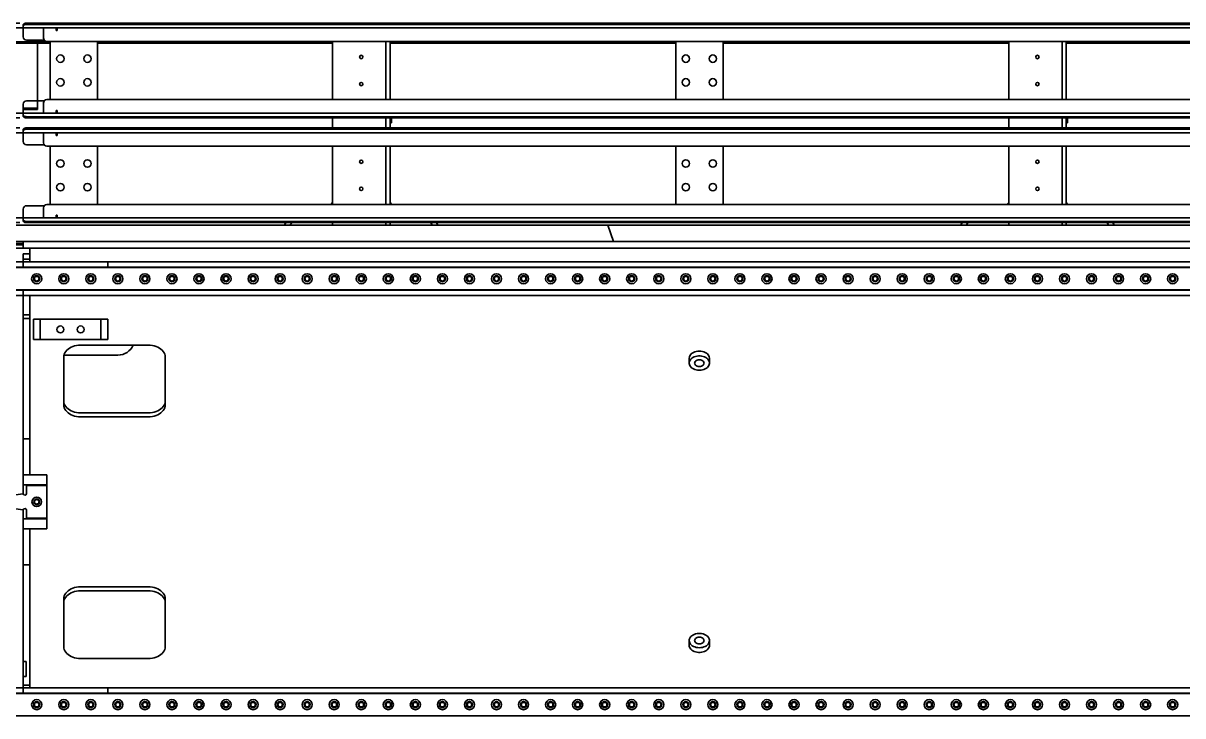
# Model space of a CAD drawing. Header units: inches. Extents: x 16559 to 58559, y 6500 to 36200.
# Drawn here: x 32845 to 34560, y 23178 to 24202 of the extents above; entities that cross this region are included whole.
import ezdxf

# ---------------------------------------------------------------- set-up
doc = ezdxf.new("R2010")
doc.units = ezdxf.units.IN
doc.header["$LTSCALE"] = 300
doc.layers.add('GUIDE', color=4, linetype='Continuous', lineweight=35)

# ---------------------------------------------------------------- blocks, each defined once
blk = doc.blocks.new('A$C8cf30650')
at = {"layer": 'GUIDE'}
for p, q in [((100, 1315.5), (100, 1298)), ((100, 1311), (4100, 1311)), ((105, 1318), (4095, 1318)), ((105, 1316.3), (2095, 1316.3)), ((130.2, 1296), (130.2, 1311)), ((148.6, 1311), (148.6, 1307)), ((148.6, 1307), (150, 1307)), ((149.3, 1311), (149.3, 1307)), ((150, 1311), (150, 1307)), ((105, 1293), (131.1, 1293)), ((121, 1290.5), (140, 1290.5)), ((121, 1203), (121, 1290.5)), ((140, 1288.5), (121, 1288.5)), ((2065.1, 1291), (134.9, 1291)), ((140, 1205), (140, 1291)), ((210, 1205), (210, 1291)), ((557.5, 1290.5), (210, 1290.5)), ((557.5, 1288.5), (210, 1288.5)), ((557.5, 1205), (557.5, 1291)), ((636.5, 1205), (636.5, 1291)), ((642.5, 1205), (642.5, 1291)), ((1065, 1290.5), (642.5, 1290.5)), ((1065, 1288.5), (642.5, 1288.5)), ((662.5, 1291), (662.5, 1290.5)), ((1065, 1205), (1065, 1291)), ((1135, 1205), (1135, 1291)), ((1557.5, 1290.5), (1135, 1290.5)), ((1557.5, 1288.5), (1135, 1288.5)), ((1557.5, 1205), (1557.5, 1291)), ((1636.5, 1205), (1636.5, 1291)), ((1642.5, 1205), (1642.5, 1291)), ((1990, 1290.5), (1642.5, 1290.5)), ((1990, 1288.5), (1642.5, 1288.5)), ((1662.5, 1291), (1662.5, 1290.5)), ((4121, 1290.5), (3642.5, 1290.5)), ((4121, 1288.5), (3642.5, 1288.5)), ((4121, 1290.5), (4121, 1190.5)), ((131.1, 1203), (105, 1203)), ((134.9, 1205), (2065.1, 1205)), ((100, 1180.5), (100, 1198)), ((4100, 1185), (100, 1185)), ((130.2, 1185), (130.2, 1200)), ((150, 1189), (148.6, 1189)), ((148.6, 1185), (148.6, 1189)), ((149.3, 1185), (149.3, 1189)), ((150, 1185), (150, 1189)), ((4121, 1192.5), (4100, 1192.5)), ((4121, 1190.5), (4100, 1190.5)), ((2095, 1179.7), (105, 1179.7)), ((4095, 1178), (105, 1178)), ((557.5, 1163), (557.5, 1178)), ((636.5, 1163), (636.5, 1178)), ((642.5, 1163), (642.5, 1178)), ((642.5, 1170.5), (644.5, 1170.5)), ((644.5, 1170.5), (644.5, 1178)), ((1557.5, 1163), (1557.5, 1178)), ((1636.5, 1163), (1636.5, 1178)), ((1642.5, 1163), (1642.5, 1178)), ((1642.5, 1170.5), (1644.5, 1170.5)), ((1644.5, 1170.5), (1644.5, 1178)), ((100, 1160.5), (100, 1143)), ((100, 1156), (4100, 1156)), ((105, 1163), (4095, 1163)), ((105, 1161.3), (2095, 1161.3)), ((130.2, 1141), (130.2, 1156)), ((148.6, 1156), (148.6, 1152)), ((148.6, 1152), (150, 1152)), ((149.3, 1156), (149.3, 1152)), ((150, 1156), (150, 1152)), ((105, 1138), (131.1, 1138)), ((2065.1, 1136), (134.9, 1136)), ((140, 1136), (140, 1050)), ((210, 1136), (210, 1050)), ((557.5, 1050), (557.5, 1136)), ((636.5, 1050), (636.5, 1136)), ((642.5, 1050), (642.5, 1136)), ((1065, 1136), (1065, 1050)), ((1135, 1136), (1135, 1050)), ((1557.5, 1050), (1557.5, 1136)), ((1636.5, 1050), (1636.5, 1136)), ((1642.5, 1050), (1642.5, 1136)), ((131.1, 1048), (105, 1048)), ((134.9, 1050), (2065.1, 1050)), ((100, 1025.5), (100, 1043)), ((4100, 1030), (100, 1030)), ((130.2, 1030), (130.2, 1045)), ((150, 1034), (148.6, 1034)), ((148.6, 1030), (148.6, 1034)), ((149.3, 1030), (149.3, 1034)), ((150, 1030), (150, 1034)), ((-35.3, 1019), (3964.7, 1019)), ((2095, 1024.7), (105, 1024.7)), ((4095, 1023), (105, 1023)), ((486.2, 1019), (489, 1023)), ((497.5, 1023), (494.6, 1019)), ((557.5, 1019), (557.5, 1023)), ((636.5, 1019), (636.5, 1023)), ((642.5, 1019), (642.5, 1023)), ((705.4, 1019), (702.5, 1023)), ((711, 1023), (713.8, 1019)), ((964.7, 1019), (973.2, 995)), ((1486.2, 1019), (1489, 1023)), ((1497.5, 1023), (1494.6, 1019)), ((1557.5, 1019), (1557.5, 1023)), ((1636.5, 1019), (1636.5, 1023)), ((1642.5, 1019), (1642.5, 1023)), ((1705.4, 1019), (1702.5, 1023)), ((1711, 1023), (1713.8, 1019)), ((4100, 995), (100, 995)), ((100, 995), (100, 985)), ((100, 992), (-25.7, 992)), ((100, 990), (-25, 990)), ((4100, 985), (100, 985)), ((110, 965), (110, 985)), ((100, 957), (100, 977)), ((110, 977), (100, 977)), ((110, 969), (100, 969)), ((4100, 965), (100, 965)), ((225, 957), (225, 965)), ((3980, 957), (-20, 957)), ((3980, 956.5), (-20, 956.5)), ((3980, 923.5), (-20, 923.5)), ((4100, 923), (-20, 923)), ((100, 923), (100, 621.8)), ((4100, 915), (100, 915)), ((110, 650), (110, 915)), ((110, 886.6), (100, 886.6)), ((110, 881), (100, 881)), ((115, 850), (115, 880)), ((225, 880), (115, 880)), ((125, 880), (125, 850)), ((215, 850), (215, 880)), ((225, 850), (225, 880)), ((225, 850), (115, 850)), ((285, 841.9), (185, 841.9)), ((160, 824.2), (160, 753.5)), ((240, 827), (160.3, 827)), ((310, 753.5), (310, 824.2)), ((1085, 822.3), (1085, 815.2)), ((1115, 815.2), (1115, 822.3)), ((285, 741.5), (185, 741.5)), ((185, 735.8), (285, 735.8)), ((110, 703.3), (100, 703.3)), ((135, 650), (100, 650)), ((100, 635), (135, 635)), ((105, 635), (105, 622.5)), ((135, 570), (135, 650)), ((100.1, 621.9), (65.9, 617.3)), ((135, 634), (105, 634)), ((65.9, 602.7), (100.1, 598.1)), ((100, 327), (100, 598.2)), ((135, 585), (100, 585)), ((105, 585), (105, 597.5)), ((105, 586), (135, 586)), ((100, 570), (135, 570)), ((110, 335), (110, 570)), ((110, 516.7), (100, 516.7)), ((285, 484.2), (185, 484.2)), ((160, 466.5), (160, 395.8)), ((185, 478.5), (285, 478.5)), ((310, 395.8), (310, 466.5)), ((1085, 404.8), (1085, 397.7)), ((1115, 397.7), (1115, 404.8)), ((185, 378.1), (285, 378.1)), ((104.5, 373.7), (100, 373.7)), ((104.5, 373.7), (104.5, 351.7)), ((100, 351.7), (104.5, 351.7)), ((3980, 327), (-20, 327)), ((3980, 326.5), (-20, 326.5)), ((110, 339), (100, 339)), ((4100, 335), (100, 335)), ((225, 327), (225, 335)), ((3980, 293.5), (-20, 293.5))]:
    blk.add_line(p, q, dxfattribs=at)
at = {"layer": 'GUIDE', "flags": 128}
for points in [[(100, 1315.5), (100.1, 1316), (100.4, 1316.5), (100.8, 1316.9), (101.5, 1317.3), (102.2, 1317.6), (103.1, 1317.8), (104, 1318), (105, 1318)], [(105, 1316.3), (104, 1316.2), (103.1, 1316.1), (102.2, 1315.8), (101.5, 1315.5), (100.8, 1315.2), (100.4, 1314.7), (100.1, 1314.3), (100, 1313.8)], [(100, 1182.2), (100.1, 1181.7), (100.4, 1181.3), (100.8, 1180.8), (101.5, 1180.5), (102.2, 1180.2), (103.1, 1179.9), (104, 1179.8), (105, 1179.7)], [(105, 1178), (104, 1178), (103.1, 1178.2), (102.2, 1178.4), (101.5, 1178.7), (100.8, 1179.1), (100.4, 1179.5), (100.1, 1180), (100, 1180.5)], [(100, 1160.5), (100.1, 1161), (100.4, 1161.5), (100.8, 1161.9), (101.5, 1162.3), (102.2, 1162.6), (103.1, 1162.8), (104, 1163), (105, 1163)], [(105, 1161.3), (104, 1161.2), (103.1, 1161.1), (102.2, 1160.8), (101.5, 1160.5), (100.8, 1160.2), (100.4, 1159.7), (100.1, 1159.3), (100, 1158.8)], [(555.3, 1050), (555.4, 1050.2), (557.5, 1052.9)], [(642.5, 1052.9), (644.6, 1050.2), (644.7, 1050)], [(1555.3, 1050), (1555.4, 1050.2), (1557.5, 1052.9)], [(1642.5, 1052.9), (1644.6, 1050.2), (1644.7, 1050)], [(100, 1027.2), (100.1, 1026.7), (100.4, 1026.3), (100.8, 1025.8), (101.5, 1025.5), (102.2, 1025.2), (103.1, 1024.9), (104, 1024.8), (105, 1024.7)], [(105, 1023), (104, 1023), (103.1, 1023.2), (102.2, 1023.4), (101.5, 1023.7), (100.8, 1024.1), (100.4, 1024.5), (100.1, 1025), (100, 1025.5)], [(185, 841.9), (182, 841.7), (179, 841.3), (176.1, 840.7), (173.4, 839.8), (170.8, 838.7), (168.4, 837.4), (166.3, 835.9), (164.4, 834.2), (162.9, 832.4), (161.6, 830.5), (160.7, 828.4), (160.2, 826.3), (160, 824.2)], [(310, 824.2), (309.8, 826.3), (309.3, 828.4), (308.4, 830.5), (307.1, 832.4), (305.6, 834.2), (303.7, 835.9), (301.6, 837.4), (299.2, 838.7), (296.6, 839.8), (293.9, 840.7), (291, 841.3), (288, 841.7), (285, 841.9)], [(1100, 832.9), (1097.7, 832.8), (1095.5, 832.4), (1093.3, 831.8), (1091.4, 831), (1089.6, 829.9), (1088.1, 828.7), (1086.8, 827.3), (1085.9, 825.9), (1085.3, 824.3), (1085, 822.7), (1085, 822.3)], [(1100, 804.6), (1102.3, 804.7), (1104.5, 805.1), (1106.7, 805.7), (1108.6, 806.5), (1110.4, 807.6), (1111.9, 808.8), (1113.2, 810.1), (1114.1, 811.6), (1114.7, 813.2), (1115, 814.8), (1114.9, 816.4), (1114.5, 818), (1113.7, 819.5), (1112.6, 821), (1111.2, 822.3), (1109.5, 823.4), (1107.7, 824.3), (1105.6, 825), (1103.4, 825.5), (1101.1, 825.8), (1098.9, 825.8), (1096.6, 825.5), (1094.4, 825), (1092.3, 824.3), (1090.5, 823.4), (1088.8, 822.3), (1087.4, 821), (1086.3, 819.5), (1085.5, 818), (1085.1, 816.4), (1085, 814.8), (1085.3, 813.2), (1085.9, 811.6), (1086.8, 810.1), (1088.1, 808.8), (1089.6, 807.6), (1091.4, 806.5), (1093.3, 805.7), (1095.5, 805.1), (1097.7, 804.7), (1100, 804.6)], [(1115, 822.3), (1115, 822.7), (1114.7, 824.3), (1114.1, 825.9), (1113.2, 827.3), (1111.9, 828.7), (1110.4, 829.9), (1108.6, 831), (1106.7, 831.8), (1104.5, 832.4), (1102.3, 832.8), (1100, 832.9)], [(1100, 810.3), (1101.6, 810.4), (1103, 810.8), (1104.4, 811.3), (1105.5, 812.1), (1106.3, 813.1), (1106.8, 814.1), (1107, 815.2), (1106.8, 816.3), (1106.3, 817.4), (1105.5, 818.3), (1104.4, 819.1), (1103, 819.7), (1101.6, 820), (1100, 820.2), (1098.4, 820), (1097, 819.7), (1095.6, 819.1), (1094.5, 818.3), (1093.7, 817.4), (1093.2, 816.3), (1093, 815.2), (1093.2, 814.1), (1093.7, 813.1), (1094.5, 812.1), (1095.6, 811.3), (1097, 810.8), (1098.4, 810.4), (1100, 810.3)], [(185, 741.5), (182, 741.6), (179, 742), (176.1, 742.6), (173.4, 743.5), (170.8, 744.6), (168.4, 745.9), (166.3, 747.4), (164.4, 749.1), (162.9, 750.9), (161.6, 752.9), (160.7, 754.9), (160.2, 757), (160, 759.1)], [(310, 759.1), (309.8, 757), (309.3, 754.9), (308.4, 752.9), (307.1, 750.9), (305.6, 749.1), (303.7, 747.4), (301.6, 745.9), (299.2, 744.6), (296.6, 743.5), (293.9, 742.6), (291, 742), (288, 741.6), (285, 741.5)], [(160, 753.5), (160.2, 751.3), (160.7, 749.2), (161.6, 747.2), (162.9, 745.3), (164.4, 743.4), (166.3, 741.8), (168.4, 740.2), (170.8, 738.9), (173.4, 737.8), (176.1, 736.9), (179, 736.3), (182, 735.9), (185, 735.8)], [(285, 735.8), (288, 735.9), (291, 736.3), (293.9, 736.9), (296.6, 737.8), (299.2, 738.9), (301.6, 740.2), (303.7, 741.8), (305.6, 743.4), (307.1, 745.3), (308.4, 747.2), (309.3, 749.2), (309.8, 751.3), (310, 753.5)], [(185, 484.2), (182, 484.1), (179, 483.7), (176.1, 483.1), (173.4, 482.2), (170.8, 481.1), (168.4, 479.8), (166.3, 478.2), (164.4, 476.6), (162.9, 474.7), (161.6, 472.8), (160.7, 470.8), (160.2, 468.7), (160, 466.5)], [(310, 466.5), (309.8, 468.7), (309.3, 470.8), (308.4, 472.8), (307.1, 474.7), (305.6, 476.6), (303.7, 478.2), (301.6, 479.8), (299.2, 481.1), (296.6, 482.2), (293.9, 483.1), (291, 483.7), (288, 484.1), (285, 484.2)], [(160, 460.9), (160.2, 463), (160.7, 465.1), (161.6, 467.1), (162.9, 469.1), (164.4, 470.9), (166.3, 472.6), (168.4, 474.1), (170.8, 475.4), (173.4, 476.5), (176.1, 477.4), (179, 478), (182, 478.4), (185, 478.5)], [(285, 478.5), (288, 478.4), (291, 478), (293.9, 477.4), (296.6, 476.5), (299.2, 475.4), (301.6, 474.1), (303.7, 472.6), (305.6, 470.9), (307.1, 469.1), (308.4, 467.1), (309.3, 465.1), (309.8, 463), (310, 460.9)], [(1100, 394.2), (1102.3, 394.3), (1104.5, 394.7), (1106.7, 395.3), (1108.6, 396.1), (1110.4, 397.1), (1111.9, 398.4), (1113.2, 399.7), (1114.1, 401.2), (1114.7, 402.8), (1115, 404.4), (1114.9, 406), (1114.5, 407.6), (1113.7, 409.1), (1112.6, 410.6), (1111.2, 411.8), (1109.5, 413), (1107.7, 413.9), (1105.6, 414.6), (1103.4, 415.1), (1101.1, 415.4), (1098.9, 415.4), (1096.6, 415.1), (1094.4, 414.6), (1092.3, 413.9), (1090.5, 413), (1088.8, 411.8), (1087.4, 410.6), (1086.3, 409.1), (1085.5, 407.6), (1085.1, 406), (1085, 404.4), (1085.3, 402.8), (1085.9, 401.2), (1086.8, 399.7), (1088.1, 398.4), (1089.6, 397.1), (1091.4, 396.1), (1093.3, 395.3), (1095.5, 394.7), (1097.7, 394.3), (1100, 394.2)], [(160, 395.8), (160.2, 393.7), (160.7, 391.6), (161.6, 389.5), (162.9, 387.6), (164.4, 385.8), (166.3, 384.1), (168.4, 382.6), (170.8, 381.3), (173.4, 380.2), (176.1, 379.3), (179, 378.7), (182, 378.3), (185, 378.1)], [(285, 378.1), (288, 378.3), (291, 378.7), (293.9, 379.3), (296.6, 380.2), (299.2, 381.3), (301.6, 382.6), (303.7, 384.1), (305.6, 385.8), (307.1, 387.6), (308.4, 389.5), (309.3, 391.6), (309.8, 393.7), (310, 395.8)], [(1085, 397.7), (1085.1, 396.5), (1085.5, 394.9), (1086.3, 393.4), (1087.4, 392), (1088.8, 390.7), (1090.5, 389.5), (1092.3, 388.6), (1094.4, 387.9), (1096.6, 387.4), (1098.9, 387.1), (1101.1, 387.1), (1103.4, 387.4), (1105.6, 387.9), (1107.7, 388.6), (1109.5, 389.5), (1111.2, 390.7), (1112.6, 392), (1113.7, 393.4), (1114.5, 394.9), (1114.9, 396.5), (1115, 397.7)], [(1100, 399.8), (1101.6, 400), (1103, 400.3), (1104.4, 400.9), (1105.5, 401.7), (1106.3, 402.6), (1106.8, 403.7), (1107, 404.8), (1106.8, 405.9), (1106.3, 406.9), (1105.5, 407.9), (1104.4, 408.7), (1103, 409.2), (1101.6, 409.6), (1100, 409.7), (1098.4, 409.6), (1097, 409.2), (1095.6, 408.7), (1094.5, 407.9), (1093.7, 406.9), (1093.2, 405.9), (1093, 404.8), (1093.2, 403.7), (1093.7, 402.6), (1094.5, 401.7), (1095.6, 400.9), (1097, 400.3), (1098.4, 400), (1100, 399.8)]]:
    blk.add_lwpolyline(points, dxfattribs=at)
at = {"layer": 'GUIDE'}
for centre, radius in [((155, 1265.5), 5.5), ((195, 1265.5), 5.5), ((600, 1268), 2.5), ((1080, 1265.5), 5.5), ((1120, 1265.5), 5.5), ((1600, 1268), 2.5), ((155, 1230.5), 5.5), ((195, 1230.5), 5.5), ((1080, 1230.5), 5.5), ((1120, 1230.5), 5.5), ((600, 1228), 2.5), ((1600, 1228), 2.5), ((155, 1110.5), 5.5), ((195, 1110.5), 5.5), ((600, 1113), 2.5), ((1080, 1110.5), 5.5), ((1120, 1110.5), 5.5), ((1600, 1113), 2.5), ((155, 1075.5), 5.5), ((195, 1075.5), 5.5), ((1080, 1075.5), 5.5), ((1120, 1075.5), 5.5), ((600, 1073), 2.5), ((1600, 1073), 2.5), ((120, 940), 7.5), ((120, 940), 4.5), ((120, 940), 3.4), ((160, 940), 7.5), ((160, 940), 4.5), ((160, 940), 3.4), ((200, 940), 7.5), ((200, 940), 4.5), ((200, 940), 3.4), ((240, 940), 7.5), ((240, 940), 4.5), ((240, 940), 3.4), ((280, 940), 7.5), ((280, 940), 4.5), ((280, 940), 3.4), ((320, 940), 7.5), ((320, 940), 4.5), ((320, 940), 3.4), ((360, 940), 7.5), ((360, 940), 4.5), ((360, 940), 3.4), ((400, 940), 7.5), ((400, 940), 4.5), ((400, 940), 3.4), ((440, 940), 7.5), ((440, 940), 4.5), ((440, 940), 3.4), ((480, 940), 7.5), ((480, 940), 4.5), ((480, 940), 3.4), ((520, 940), 7.5), ((520, 940), 4.5), ((520, 940), 3.4), ((560, 940), 7.5), ((560, 940), 4.5), ((560, 940), 3.4), ((600, 940), 7.5), ((600, 940), 4.5), ((600, 940), 3.4), ((640, 940), 7.5), ((640, 940), 4.5), ((640, 940), 3.4), ((680, 940), 7.5), ((680, 940), 4.5), ((680, 940), 3.4), ((720, 940), 7.5), ((720, 940), 4.5), ((720, 940), 3.4), ((760, 940), 7.5), ((760, 940), 4.5), ((760, 940), 3.4), ((800, 940), 7.5), ((800, 940), 4.5), ((800, 940), 3.4), ((840, 940), 7.5), ((840, 940), 4.5), ((840, 940), 3.4), ((880, 940), 7.5), ((880, 940), 4.5), ((880, 940), 3.4), ((920, 940), 7.5), ((920, 940), 4.5), ((920, 940), 3.4), ((960, 940), 7.5), ((960, 940), 4.5), ((960, 940), 3.4), ((1000, 940), 7.5), ((1000, 940), 4.5), ((1000, 940), 3.4), ((1040, 940), 7.5), ((1040, 940), 4.5), ((1040, 940), 3.4), ((1080, 940), 7.5), ((1080, 940), 4.5), ((1080, 940), 3.4), ((1120, 940), 7.5), ((1120, 940), 4.5), ((1120, 940), 3.4), ((1160, 940), 7.5), ((1160, 940), 4.5), ((1160, 940), 3.4), ((1200, 940), 7.5), ((1200, 940), 4.5), ((1200, 940), 3.4), ((1240, 940), 7.5), ((1240, 940), 4.5), ((1240, 940), 3.4), ((1280, 940), 7.5), ((1280, 940), 4.5), ((1280, 940), 3.4), ((1320, 940), 7.5), ((1320, 940), 4.5), ((1320, 940), 3.4), ((1360, 940), 7.5), ((1360, 940), 4.5), ((1360, 940), 3.4), ((1400, 940), 7.5), ((1400, 940), 4.5), ((1400, 940), 3.4), ((1440, 940), 7.5), ((1440, 940), 4.5), ((1440, 940), 3.4), ((1480, 940), 7.5), ((1480, 940), 4.5), ((1480, 940), 3.4), ((1520, 940), 7.5), ((1520, 940), 4.5), ((1520, 940), 3.4), ((1560, 940), 7.5), ((1560, 940), 4.5), ((1560, 940), 3.4), ((1600, 940), 7.5), ((1600, 940), 4.5), ((1600, 940), 3.4), ((1640, 940), 7.5), ((1640, 940), 4.5), ((1640, 940), 3.4), ((1680, 940), 7.5), ((1680, 940), 4.5), ((1680, 940), 3.4), ((1720, 940), 7.5), ((1720, 940), 4.5), ((1720, 940), 3.4), ((1760, 940), 7.5), ((1760, 940), 4.5), ((1760, 940), 3.4), ((1800, 940), 7.5), ((1800, 940), 4.5), ((1800, 940), 3.4), ((155, 865), 5.1), ((185, 865), 5.1), ((120, 610), 7), ((120, 610), 4.25), ((120, 610), 3.4), ((120, 310), 7.5), ((120, 310), 4.5), ((120, 310), 3.4), ((160, 310), 7.5), ((160, 310), 4.5), ((160, 310), 3.4), ((200, 310), 7.5), ((200, 310), 4.5), ((200, 310), 3.4), ((240, 310), 7.5), ((240, 310), 4.5), ((240, 310), 3.4), ((280, 310), 7.5), ((280, 310), 4.5), ((280, 310), 3.4), ((320, 310), 7.5), ((320, 310), 4.5), ((320, 310), 3.4), ((360, 310), 7.5), ((360, 310), 4.5), ((360, 310), 3.4), ((400, 310), 7.5), ((400, 310), 4.5), ((400, 310), 3.4), ((440, 310), 7.5), ((440, 310), 4.5), ((440, 310), 3.4), ((480, 310), 7.5), ((480, 310), 4.5), ((480, 310), 3.4), ((520, 310), 7.5), ((520, 310), 4.5), ((520, 310), 3.4), ((560, 310), 7.5), ((560, 310), 4.5), ((560, 310), 3.4), ((600, 310), 7.5), ((600, 310), 4.5), ((600, 310), 3.4), ((640, 310), 7.5), ((640, 310), 4.5), ((640, 310), 3.4), ((680, 310), 7.5), ((680, 310), 4.5), ((680, 310), 3.4), ((720, 310), 7.5), ((720, 310), 4.5), ((720, 310), 3.4), ((760, 310), 7.5), ((760, 310), 4.5), ((760, 310), 3.4), ((800, 310), 7.5), ((800, 310), 4.5), ((800, 310), 3.4), ((840, 310), 7.5), ((840, 310), 4.5), ((840, 310), 3.4), ((880, 310), 7.5), ((880, 310), 4.5), ((880, 310), 3.4), ((920, 310), 7.5), ((920, 310), 4.5), ((920, 310), 3.4), ((960, 310), 7.5), ((960, 310), 4.5), ((960, 310), 3.4), ((1000, 310), 7.5), ((1000, 310), 4.5), ((1000, 310), 3.4), ((1040, 310), 7.5), ((1040, 310), 4.5), ((1040, 310), 3.4), ((1080, 310), 7.5), ((1080, 310), 4.5), ((1080, 310), 3.4), ((1120, 310), 7.5), ((1120, 310), 4.5), ((1120, 310), 3.4), ((1160, 310), 7.5), ((1160, 310), 4.5), ((1160, 310), 3.4), ((1200, 310), 7.5), ((1200, 310), 4.5), ((1200, 310), 3.4), ((1240, 310), 7.5), ((1240, 310), 4.5), ((1240, 310), 3.4), ((1280, 310), 7.5), ((1280, 310), 4.5), ((1280, 310), 3.4), ((1320, 310), 7.5), ((1320, 310), 4.5), ((1320, 310), 3.4), ((1360, 310), 7.5), ((1360, 310), 4.5), ((1360, 310), 3.4), ((1400, 310), 7.5), ((1400, 310), 4.5), ((1400, 310), 3.4), ((1440, 310), 7.5), ((1440, 310), 4.5), ((1440, 310), 3.4), ((1480, 310), 7.5), ((1480, 310), 4.5), ((1480, 310), 3.4), ((1520, 310), 7.5), ((1520, 310), 4.5), ((1520, 310), 3.4), ((1560, 310), 7.5), ((1560, 310), 4.5), ((1560, 310), 3.4), ((1600, 310), 7.5), ((1600, 310), 4.5), ((1600, 310), 3.4), ((1640, 310), 7.5), ((1640, 310), 4.5), ((1640, 310), 3.4), ((1680, 310), 7.5), ((1680, 310), 4.5), ((1680, 310), 3.4), ((1720, 310), 7.5), ((1720, 310), 4.5), ((1720, 310), 3.4), ((1760, 310), 7.5), ((1760, 310), 4.5), ((1760, 310), 3.4), ((1800, 310), 7.5), ((1800, 310), 4.5), ((1800, 310), 3.4)]:
    blk.add_circle(centre, radius, dxfattribs=at)
for centre, radius, start, end in [((105, 1298), 5, 180, 270), ((135, 1295.9), 4.86, 178.2746, 268.1638), ((646.5, 1294.5), 4, 241.045, 270), ((1646.5, 1294.5), 4, 241.045, 270), ((105, 1198), 5, 90, 180), ((135, 1200.1), 4.86, 91.8362, 181.7254), ((105, 1143), 5, 180, 270), ((135, 1140.9), 4.86, 178.2746, 268.1638), ((105, 1043), 5, 90, 180), ((135, 1045.1), 4.86, 91.8362, 181.7254), ((240, 852), 25, 270, 336.0749), ((102.5, 622.5), 2.5, 195, 0), ((102.5, 597.5), 2.5, 0, 165)]:
    blk.add_arc(centre, radius, start, end, dxfattribs=at)

msp = doc.modelspace()

# ---------------------------------------------------------------- block references
at = {"layer": 'GUIDE'}
for p in [(28744.563, 22884.213), (32744.563, 22884.213)]:
    msp.add_blockref('A$C8cf30650', p, dxfattribs=at)

doc.saveas('drawing.dxf')
